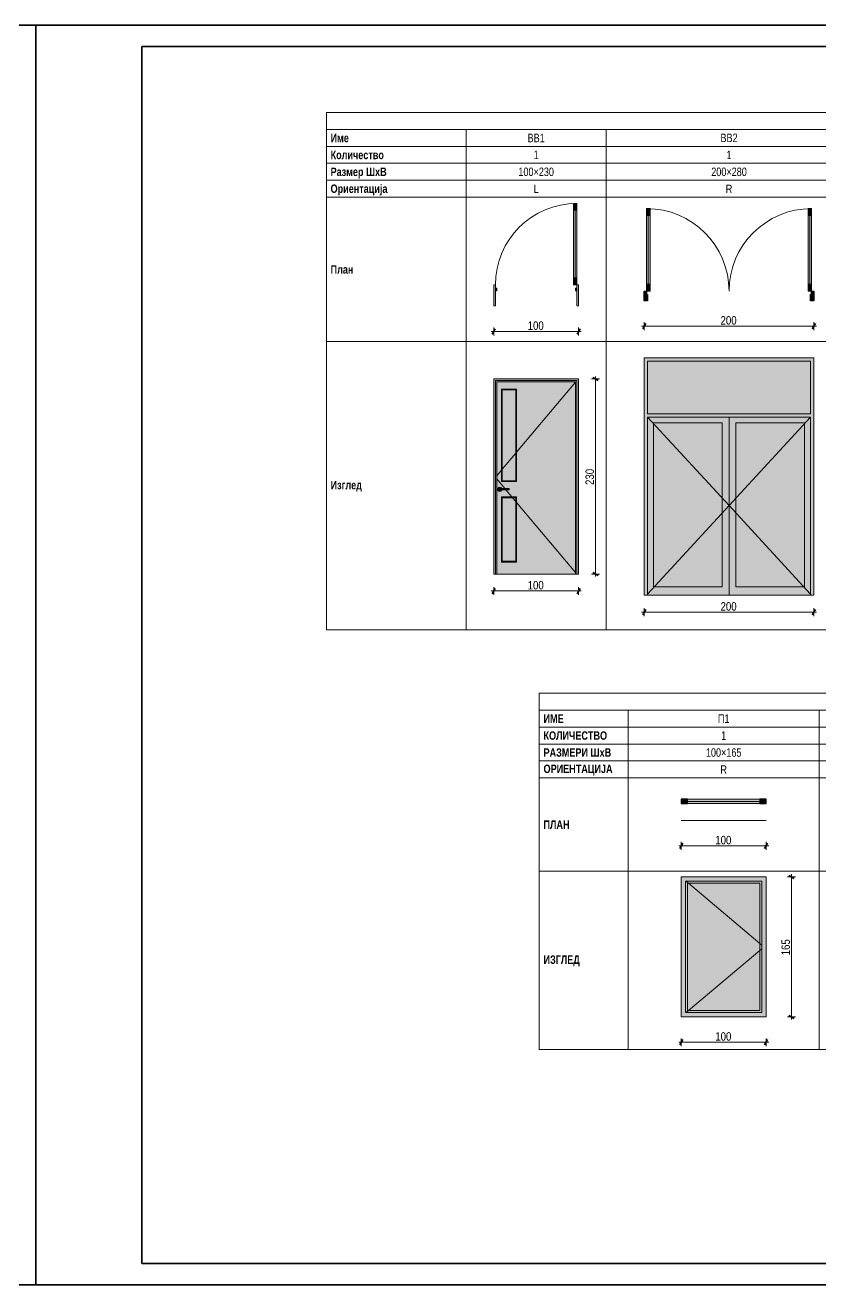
# Model space of a CAD drawing. Extents: x 1230 to 300706, y -1407 to 36108.
# Drawn here: x 256626 to 265999, y 2225 to 17075 of the extents above; entities that cross this region are included whole.
import ezdxf

# ---------------------------------------------------------------- set-up
doc = ezdxf.new("R2010")
doc.units = 0
doc.header["$LTSCALE"] = 5
doc.header["$MEASUREMENT"] = 0
for name, color, linetype, lineweight in [('1', 255, 'Continuous', 13), ('101', 253, 'Continuous', 15), ('103', 8, 'Continuous', 15), ('2', 8, 'Continuous', 15), ('23', 8, 'Continuous', 30), ('41', 7, 'Continuous', 35), ('46', 9, 'Continuous', 35), ('6', 7, 'Continuous', 35), ('85', 254, 'Continuous', 20)]:
    doc.layers.add(name, color=color, linetype=linetype, lineweight=lineweight)
for name, color, linetype, lineweight, true_color in [('184', 7, 'Continuous', 0, 0xe8e8e8), ('19', 7, 'Continuous', 0, 0xe4e4e4), ('3', 7, 'Continuous', 18, 0x7c7c7c), ('45', 7, 'Continuous', 35, 0x404040), ('61', 7, 'Continuous', 20, 0x6a6a6a)]:
    doc.layers.add(name, color=color, linetype=linetype, lineweight=lineweight, true_color=true_color)
doc.layers.add('RGB colored ARCHICAD elements', color=7, linetype='Continuous')
doc.styles.add('GENERATED_STYLE_6', font='Cambria Math.ttf')
doc.styles.add('GENERATED_STYLE_7', font='GOTHICBI.TTF')

msp = doc.modelspace()

# ---------------------------------------------------------------- hatches: boundary and pattern name
at = {"linetype": 'Continuous', "lineweight": 0, "true_color": 0xffffff}
for points in [[(263956, 14913), (263956, 14833), (263996, 14833), (263996, 14913)], [(265900, 14913), (265860, 14913), (265860, 14833), (265900, 14833)], [(263956, 14833), (263956, 14021), (263976, 14021), (263976, 14833)], [(263976, 14833), (263976, 14021), (263996, 14021), (263996, 14833)], [(265880, 14833), (265860, 14833), (265860, 14021), (265880, 14021)], [(265900, 14833), (265880, 14833), (265880, 14021), (265900, 14021)], [(263996, 13941), (263996, 14021), (263956, 14021), (263956, 13941)], [(265860, 13941), (265900, 13941), (265900, 14021), (265860, 14021)]]:
    msp.add_hatch(color=7, dxfattribs=at).paths.add_polyline_path(points)
at = {"layer": '103', "linetype": 'Continuous', "lineweight": 0, "true_color": 0xffffff}
for points in [[(263928, 13826), (263968, 13826), (263968, 13901), (263956, 13901), (263956, 13941), (263928, 13941)], [(265888, 13826), (265928, 13826), (265928, 13941), (265900, 13941), (265900, 13901), (265888, 13901)]]:
    msp.add_hatch(color=7, dxfattribs=at).paths.add_polyline_path(points)
at = {"layer": '184', "linetype": 'Continuous', "lineweight": 0, "true_color": 0xe8e8e8}
for points in [[(263133, 14975), (263093, 14975), (263093, 14895), (263133, 14895)], [(262173, 13765), (262173, 14015), (262153, 14015), (262153, 13765)], [(262173, 13943), (262189, 13943), (262189, 13975), (262173, 13975)], [(263093, 14015), (263133, 14015), (263133, 14095), (263093, 14095)], [(263133, 13975), (263117, 13975), (263117, 13943), (263133, 13943)], [(263153, 13765), (263153, 14015), (263133, 14015), (263133, 13765)]]:
    msp.add_hatch(color=254, dxfattribs=at).paths.add_polyline_path(points)
at = {"layer": '19', "linetype": 'Continuous', "lineweight": 0, "true_color": 0xe4e4e4}
for points in [[(264365, 7900), (264440, 7900), (264440, 7950), (264365, 7950)], [(265290, 7950), (264440, 7950), (264440, 7900), (265290, 7900)], [(265365, 7950), (265290, 7950), (265290, 7900), (265365, 7900)]]:
    msp.add_hatch(color=254, dxfattribs=at).paths.add_polyline_path(points)
at = {"layer": '2', "linetype": 'Continuous', "lineweight": 0, "true_color": 0xffffff}
for points in [[(263113, 14895), (263093, 14895), (263093, 14095), (263113, 14095)], [(263133, 14895), (263113, 14895), (263113, 14095), (263133, 14095)]]:
    msp.add_hatch(color=7, dxfattribs=at).paths.add_polyline_path(points)
at = {"layer": 'RGB colored ARCHICAD elements', "linetype": 'Continuous', "lineweight": 0, "true_color": 0x4e4e49}
for points in [[(265928, 13155), (263928, 13155), (263928, 13115), (263968, 13115), (265888, 13115), (265928, 13115)], [(263968, 12495), (263968, 13115), (263928, 13115), (263928, 10355), (263968, 10355), (263968, 12455)], [(265888, 12495), (265888, 12455), (265888, 10355), (265928, 10355), (265928, 13115), (265888, 13115)], [(263968, 12495), (263968, 12455), (265888, 12455), (265888, 12495)], [(263968, 12455), (263968, 12387), (264036, 12387), (264848, 12387), (264928, 12387), (264928, 12455)], [(264036, 12387), (263968, 12387), (263968, 10455), (264036, 10455)], [(264928, 10455), (264928, 12387), (264848, 12387), (264848, 10455)], [(265888, 12455), (264928, 12455), (264928, 12387), (265008, 12387), (265820, 12387), (265888, 12387)], [(264928, 10455), (265008, 10455), (265008, 12387), (264928, 12387)], [(265820, 12387), (265820, 10455), (265888, 10455), (265888, 12387)], [(263968, 10455), (263968, 10355), (264928, 10355), (264928, 10455), (264848, 10455), (264036, 10455)], [(264928, 10355), (265888, 10355), (265888, 10455), (265820, 10455), (265008, 10455), (264928, 10455)], [(264365, 6984), (264415, 6984), (265315, 6984), (265365, 6984), (265365, 7034), (264365, 7034)], [(264365, 5434), (264415, 5434), (264415, 6984), (264365, 6984)], [(265315, 6984), (264415, 6984), (264415, 6959), (264440, 6959), (265290, 6959), (265315, 6959)], [(265365, 6984), (265315, 6984), (265315, 5434), (265365, 5434)], [(264440, 6959), (264415, 6959), (264415, 5459), (264440, 5459)], [(265290, 6959), (265290, 5459), (265315, 5459), (265315, 6959)], [(265365, 5434), (265315, 5434), (264415, 5434), (264365, 5434), (264365, 5384), (265365, 5384)], [(264415, 5459), (264415, 5434), (265315, 5434), (265315, 5459), (265290, 5459), (264440, 5459)]]:
    msp.add_hatch(color=251, dxfattribs=at).paths.add_polyline_path(points)
at = {"layer": 'RGB colored ARCHICAD elements', "linetype": 'Continuous', "lineweight": 0, "true_color": 0xf0f7f3}
for points in [[(265888, 12495), (265888, 13115), (263968, 13115), (263968, 12495)], [(262253, 11705), (262413, 11705), (262413, 12775), (262253, 12775)], [(264036, 10455), (264848, 10455), (264848, 12387), (264036, 12387)], [(265820, 10455), (265820, 12387), (265008, 12387), (265008, 10455)], [(262253, 10755), (262413, 10755), (262413, 11505), (262253, 11505)], [(265290, 5459), (265290, 6959), (264440, 6959), (264440, 5459)]]:
    msp.add_hatch(color=7, dxfattribs=at).paths.add_polyline_path(points)
at = {"layer": 'RGB colored ARCHICAD elements', "linetype": 'Continuous', "lineweight": 0, "true_color": 0x5b5b5b}
for points in [[(262153, 12905), (262153, 12885), (262173, 12885), (263133, 12885), (263153, 12885), (263153, 12905)], [(262153, 10605), (262173, 10605), (262173, 12885), (262153, 12885)], [(262173, 12885), (262173, 12869), (262189, 12869), (263117, 12869), (263133, 12869), (263133, 12885)], [(262189, 10605), (262189, 12869), (262173, 12869), (262173, 10605)], [(263133, 10605), (263133, 12869), (263117, 12869), (263117, 10605)], [(263153, 10605), (263153, 12885), (263133, 12885), (263133, 10605)]]:
    msp.add_hatch(color=251, dxfattribs=at).paths.add_polyline_path(points)
h = msp.add_hatch(color=251, dxfattribs=at)
h.paths.add_polyline_path([(263117, 12869), (262189, 12869), (262189, 10605), (263117, 10605)])
h.paths.add_polyline_path([(262201, 11592), (262198, 11605), (262201, 11617), (262211, 11626), (262223, 11630), (262236, 11626), (262245, 11617), (262246, 11612), (262333, 11612), (262333, 11598), (262246, 11598), (262245, 11592), (262236, 11583), (262223, 11580), (262211, 11583)], flags=0)
h.paths.add_polyline_path([(262243, 12785), (262423, 12785), (262423, 11695), (262243, 11695)], flags=0)
h.paths.add_polyline_path([(262243, 10745), (262243, 11515), (262423, 11515), (262423, 10745)], flags=0)
at = {"layer": 'RGB colored ARCHICAD elements', "linetype": 'Continuous', "lineweight": 0, "true_color": 0x4e4e49}
h = msp.add_hatch(color=251, dxfattribs=at)
h.paths.add_polyline_path([(262243, 11695), (262423, 11695), (262423, 12785), (262243, 12785)])
h.paths.add_polyline_path([(262253, 11705), (262253, 12775), (262413, 12775), (262413, 11705)], flags=0)
at = {"layer": 'RGB colored ARCHICAD elements', "linetype": 'Continuous', "lineweight": 0, "true_color": 0xb5b6c1}
for points in [[(262201, 11617), (262198, 11605), (262201, 11592), (262211, 11583), (262223, 11580), (262236, 11583), (262245, 11592), (262246, 11598), (262242, 11598), (262223, 11598), (262220, 11599), (262217, 11601), (262216, 11605), (262217, 11608), (262220, 11611), (262223, 11612), (262246, 11612), (262245, 11617), (262236, 11626), (262223, 11630), (262211, 11626)], [(262217, 11608), (262216, 11605), (262219, 11605), (262220, 11608)], [(262216, 11605), (262217, 11601), (262220, 11601), (262219, 11605)], [(262220, 11611), (262217, 11608), (262220, 11608), (262222, 11611)], [(262217, 11601), (262220, 11599), (262222, 11599), (262220, 11601)], [(262220, 11608), (262219, 11605), (262229, 11605), (262229, 11608)], [(262219, 11605), (262220, 11601), (262229, 11601), (262229, 11605)], [(262223, 11612), (262220, 11611), (262222, 11611), (262226, 11612)], [(262222, 11611), (262220, 11608), (262229, 11608), (262231, 11611)], [(262220, 11601), (262222, 11599), (262231, 11599), (262229, 11601)], [(262220, 11599), (262223, 11598), (262226, 11598), (262222, 11599)], [(262226, 11612), (262222, 11611), (262231, 11611), (262233, 11612)], [(262222, 11599), (262226, 11598), (262233, 11598), (262231, 11599)], [(262231, 11611), (262229, 11608), (262241, 11608), (262242, 11611)], [(262229, 11608), (262229, 11605), (262241, 11605), (262241, 11608)], [(262229, 11605), (262229, 11601), (262241, 11601), (262241, 11605)], [(262229, 11601), (262231, 11599), (262242, 11599), (262241, 11601)], [(262233, 11612), (262231, 11611), (262242, 11611), (262242, 11612)], [(262231, 11599), (262233, 11598), (262242, 11598), (262242, 11599)], [(262242, 11611), (262241, 11608), (262333, 11608), (262333, 11611)], [(262241, 11608), (262241, 11605), (262333, 11605), (262333, 11608)], [(262241, 11605), (262241, 11601), (262333, 11601), (262333, 11605)], [(262241, 11601), (262242, 11599), (262333, 11599), (262333, 11601)], [(262242, 11612), (262242, 11611), (262333, 11611), (262333, 11612)], [(262242, 11599), (262242, 11598), (262333, 11598), (262333, 11599)]]:
    msp.add_hatch(color=9, dxfattribs=at).paths.add_polyline_path(points)
at = {"layer": 'RGB colored ARCHICAD elements', "linetype": 'Continuous', "lineweight": 0, "true_color": 0x4e4e49}
h = msp.add_hatch(color=251, dxfattribs=at)
h.paths.add_polyline_path([(262243, 10745), (262423, 10745), (262423, 11515), (262243, 11515)])
h.paths.add_polyline_path([(262253, 10755), (262253, 11505), (262413, 11505), (262413, 10755)], flags=0)

# ---------------------------------------------------------------- linework, layer by layer
at = {"layer": '1', "linetype": 'Continuous', "lineweight": 13, "ltscale": 0.05}
for p, q in [((260178, 16047), (276160, 16047)), ((260178, 15847), (260178, 16047)), ((260178, 15847), (276160, 15847)), ((260178, 15647), (260178, 15847)), ((261828, 15647), (261828, 15847)), ((263478, 15647), (263478, 15847)), ((260178, 15647), (261828, 15647)), ((260178, 15447), (260178, 15647)), ((261828, 15647), (263478, 15647)), ((261828, 15447), (261828, 15647)), ((263478, 15647), (266378, 15647)), ((263478, 15447), (263478, 15647)), ((260178, 15447), (261828, 15447)), ((260178, 15247), (260178, 15447)), ((261828, 15447), (263478, 15447)), ((261828, 15247), (261828, 15447)), ((263478, 15447), (266378, 15447)), ((263478, 15247), (263478, 15447)), ((260178, 15247), (261828, 15247)), ((260178, 15047), (260178, 15247)), ((261828, 15247), (263478, 15247)), ((261828, 15047), (261828, 15247)), ((263478, 15247), (266378, 15247)), ((263478, 15047), (263478, 15247)), ((260178, 15047), (261828, 15047)), ((260178, 13347), (260178, 15047)), ((261828, 15047), (263478, 15047)), ((261828, 13347), (261828, 15047)), ((263478, 15047), (266378, 15047)), ((263478, 13347), (263478, 15047)), ((260178, 13347), (261828, 13347)), ((260178, 9947), (260178, 13347)), ((261828, 13347), (263478, 13347)), ((261828, 9947), (261828, 13347)), ((263478, 13347), (266378, 13347)), ((263478, 9947), (263478, 13347)), ((260178, 9947), (261828, 9947)), ((261828, 9947), (263478, 9947)), ((263478, 9947), (266378, 9947)), ((262690, 9201), (271428, 9201)), ((262690, 9001), (262690, 9201)), ((262690, 9001), (271428, 9001)), ((262690, 8801), (262690, 9001)), ((263740, 8801), (263740, 9001)), ((265990, 8801), (265990, 9001)), ((262690, 8801), (263740, 8801)), ((262690, 8601), (262690, 8801)), ((263740, 8801), (265990, 8801)), ((263740, 8601), (263740, 8801)), ((265990, 8801), (268840, 8801)), ((265990, 8601), (265990, 8801)), ((262690, 8601), (263740, 8601)), ((262690, 8401), (262690, 8601)), ((263740, 8601), (265990, 8601)), ((263740, 8401), (263740, 8601)), ((265990, 8601), (268840, 8601)), ((265990, 8401), (265990, 8601)), ((262690, 8401), (263740, 8401)), ((262690, 8201), (262690, 8401)), ((263740, 8401), (265990, 8401)), ((263740, 8201), (263740, 8401)), ((265990, 8401), (268840, 8401)), ((265990, 8201), (265990, 8401)), ((262690, 8201), (263740, 8201)), ((262690, 7101), (262690, 8201)), ((263740, 8201), (265990, 8201)), ((263740, 7101), (263740, 8201)), ((265990, 8201), (268840, 8201)), ((265990, 7101), (265990, 8201)), ((262690, 7101), (263740, 7101)), ((262690, 5001), (262690, 7101)), ((263740, 7101), (265990, 7101)), ((263740, 5001), (263740, 7101)), ((265990, 7101), (268840, 7101)), ((265990, 5001), (265990, 7101)), ((262690, 5001), (263740, 5001)), ((263740, 5001), (265990, 5001)), ((265990, 5001), (268840, 5001))]:
    msp.add_line(p, q, dxfattribs=at)
at = {"layer": '101', "color": 253, "linetype": 'Continuous', "lineweight": 15}
for p, q in [((263093, 14895), (263093, 14975)), ((263093, 14975), (263133, 14975)), ((263093, 14095), (263093, 14895)), ((263093, 14895), (263113, 14895)), ((263133, 14895), (263093, 14895)), ((263113, 14095), (263113, 14895)), ((263113, 14895), (263133, 14895)), ((263113, 14895), (263113, 14095)), ((263113, 14895), (263113, 14095)), ((263133, 14975), (263133, 14895)), ((263133, 14895), (263133, 14095)), ((262173, 14015), (262153, 14015)), ((262153, 14015), (262153, 13765)), ((262173, 13765), (262173, 14015)), ((262189, 13975), (262173, 13975)), ((262173, 13975), (262173, 13943)), ((262189, 13943), (262189, 13975)), ((263113, 14095), (263093, 14095)), ((263093, 14015), (263093, 14095)), ((263093, 14095), (263133, 14095)), ((263133, 14015), (263093, 14015)), ((263133, 14095), (263113, 14095)), ((263133, 13975), (263117, 13975)), ((263117, 13975), (263117, 13943)), ((263133, 14095), (263133, 14015)), ((263153, 14015), (263133, 14015)), ((263133, 14015), (263133, 13765)), ((263133, 13943), (263133, 13975)), ((263153, 13765), (263153, 14015)), ((262173, 13943), (262189, 13943)), ((263117, 13943), (263133, 13943)), ((262153, 13765), (262173, 13765)), ((263133, 13765), (263153, 13765)), ((262153, 12905), (262153, 12885)), ((263153, 12905), (262153, 12905)), ((262153, 12885), (262153, 10605)), ((262173, 10605), (262173, 12885)), ((262173, 12885), (263133, 12885)), ((262189, 10605), (262189, 12869)), ((262189, 12869), (263117, 12869)), ((262423, 12785), (262243, 12785)), ((262243, 12785), (262243, 11695)), ((262253, 11705), (262253, 12775)), ((262253, 12775), (262413, 12775)), ((262413, 12775), (262413, 11705)), ((262423, 11695), (262423, 12785)), ((263117, 12869), (263117, 10605)), ((263133, 12885), (263133, 10605)), ((263153, 12885), (263153, 12905)), ((263153, 10605), (263153, 12885)), ((262201, 11617), (262198, 11605)), ((262198, 11605), (262201, 11592)), ((262211, 11626), (262201, 11617)), ((262201, 11592), (262211, 11583)), ((262223, 11630), (262211, 11626)), ((262211, 11583), (262223, 11580)), ((262217, 11608), (262216, 11605)), ((262216, 11605), (262217, 11601)), ((262220, 11611), (262217, 11608)), ((262217, 11601), (262220, 11599)), ((262220, 11608), (262219, 11605)), ((262219, 11605), (262220, 11601)), ((262223, 11612), (262220, 11611)), ((262222, 11611), (262220, 11608)), ((262220, 11601), (262222, 11599)), ((262220, 11599), (262223, 11598)), ((262236, 11626), (262223, 11630)), ((262223, 11612), (262226, 11612)), ((262223, 11598), (262226, 11598)), ((262223, 11580), (262236, 11583)), ((262226, 11612), (262233, 11612)), ((262226, 11598), (262233, 11598)), ((262231, 11611), (262229, 11608)), ((262229, 11608), (262229, 11605)), ((262229, 11605), (262229, 11601)), ((262229, 11601), (262231, 11599)), ((262233, 11612), (262242, 11612)), ((262233, 11598), (262242, 11598)), ((262245, 11617), (262236, 11626)), ((262236, 11583), (262245, 11592)), ((262242, 11612), (262333, 11612)), ((262242, 11598), (262333, 11598)), ((262243, 11695), (262423, 11695)), ((262246, 11612), (262245, 11617)), ((262245, 11592), (262246, 11598)), ((262413, 11705), (262253, 11705)), ((262333, 11612), (262333, 11611)), ((262333, 11611), (262333, 11608)), ((262333, 11608), (262333, 11605)), ((262333, 11605), (262333, 11601)), ((262333, 11601), (262333, 11599)), ((262333, 11599), (262333, 11598)), ((262423, 11515), (262243, 11515)), ((262243, 11515), (262243, 10745)), ((262253, 10755), (262253, 11505)), ((262253, 11505), (262413, 11505)), ((262413, 11505), (262413, 10755)), ((262423, 10745), (262423, 11515)), ((262243, 10745), (262423, 10745)), ((262413, 10755), (262253, 10755)), ((262153, 10605), (262173, 10605)), ((262173, 10605), (262189, 10605)), ((262189, 10605), (263117, 10605)), ((263117, 10605), (263133, 10605)), ((263133, 10605), (263153, 10605))]:
    msp.add_line(p, q, dxfattribs=at)
msp.add_arc((263133, 14015), 960, 90, 180, dxfattribs=at)
at = {"layer": '23', "color": 8, "linetype": 'Continuous', "lineweight": 30}
for p, q in [((263928, 13826), (263928, 13941)), ((263928, 13941), (263956, 13941)), ((263968, 13826), (263928, 13826)), ((263956, 13941), (263956, 13901)), ((263956, 13901), (263968, 13901)), ((263968, 13901), (263968, 13826)), ((265888, 13826), (265888, 13901)), ((265888, 13901), (265900, 13901)), ((265928, 13826), (265888, 13826)), ((265900, 13901), (265900, 13941)), ((265900, 13941), (265928, 13941)), ((265928, 13941), (265928, 13826)), ((264440, 7950), (264365, 7950)), ((264365, 7950), (264365, 7900)), ((264365, 7900), (264440, 7900)), ((264440, 7900), (264440, 7950)), ((265365, 7950), (265290, 7950)), ((265290, 7950), (265290, 7900)), ((265290, 7900), (265365, 7900)), ((265365, 7900), (265365, 7950))]:
    msp.add_line(p, q, dxfattribs=at)
at = {"layer": '3', "color": 8, "linetype": 'Continuous', "lineweight": 18, "true_color": 0x7c7c7c}
for p, q in [((263117, 12866), (262423, 12042)), ((263968, 12454), (264928, 11411)), ((265888, 12454), (264928, 11411)), ((262413, 12030), (262253, 11840)), ((262243, 11828), (262189, 11764)), ((262285, 11612), (262189, 11726)), ((262367, 11515), (262297, 11598)), ((262413, 11460), (262375, 11505)), ((263117, 10624), (262423, 11448)), ((263968, 10368), (264928, 11411)), ((265888, 10368), (264928, 11411)), ((265365, 7950), (264365, 7950)), ((265290, 7950), (264440, 7950)), ((265290, 7925), (264440, 7925)), ((264440, 7900), (265290, 7900)), ((265365, 7700), (264365, 7700)), ((264365, 6984), (264365, 7034)), ((264365, 7034), (265365, 7034)), ((264365, 5434), (264365, 6984)), ((264415, 6984), (264415, 5434)), ((265315, 6984), (264415, 6984)), ((264420, 6984), (264450, 6959)), ((265315, 5434), (265315, 6984)), ((265365, 7034), (265365, 6984)), ((265365, 6984), (265365, 5434)), ((264440, 6959), (264440, 5459)), ((265290, 6959), (264440, 6959)), ((264450, 6959), (265290, 6251)), ((265290, 5459), (265290, 6959)), ((265290, 6251), (265315, 6230)), ((264450, 5459), (265290, 6167)), ((265290, 6167), (265315, 6188)), ((264365, 5384), (264365, 5434)), ((265365, 5384), (264365, 5384)), ((264415, 5434), (265315, 5434)), ((264420, 5434), (264450, 5459)), ((264440, 5459), (265290, 5459)), ((265365, 5434), (265365, 5384))]:
    msp.add_line(p, q, dxfattribs=at)
for centre, start, end in [((263956, 13941), 0, 90), ((265900, 13941), 90, 180)]:
    msp.add_arc(centre, 972, start, end, dxfattribs=at)
at = {"layer": '41', "color": 7, "linetype": 'Continuous', "lineweight": 35}
for p, q in [((277751, 17075), (256751, 17075)), ((256751, 17075), (256751, 2225)), ((277501, 16825), (258001, 16825)), ((258001, 16825), (258001, 2475)), ((258001, 2475), (277501, 2475)), ((256751, 2225), (277751, 2225))]:
    msp.add_line(p, q, dxfattribs=at)
at = {"layer": '41', "linetype": 'Continuous', "lineweight": 35, "ltscale": 0.1, "flags": 128}
msp.add_lwpolyline([(256751, 17075), (235751, 17075), (235751, 2225), (256751, 2225)], close=True, dxfattribs=at)
at = {"layer": '45', "color": 250, "linetype": 'Continuous', "lineweight": 35, "true_color": 0x242424}
for p, q in [((263946, 13558), (263910, 13495)), ((265910, 13495), (265946, 13558)), ((262171, 13496), (262135, 13434)), ((263135, 13434), (263171, 13496)), ((263384, 12887), (263322, 12923)), ((263322, 10623), (263384, 10587)), ((262171, 10436), (262135, 10373)), ((263135, 10373), (263171, 10436)), ((263946, 10186), (263910, 10123)), ((265910, 10123), (265946, 10186))]:
    msp.add_line(p, q, dxfattribs=at)
at = {"layer": '45', "color": 250, "linetype": 'Continuous', "lineweight": 35, "true_color": 0x404040}
for p, q in [((264383, 7431), (264347, 7368)), ((265347, 7368), (265383, 7431)), ((265696, 7016), (265634, 7052)), ((265634, 5402), (265696, 5366)), ((264383, 5116), (264347, 5053)), ((265347, 5053), (265383, 5116))]:
    msp.add_line(p, q, dxfattribs=at)
at = {"layer": '61', "color": 251, "linetype": 'Continuous', "lineweight": 20, "true_color": 0x6a6a6a}
for p, q in [((263956, 14913), (263956, 14833)), ((263996, 14913), (263956, 14913)), ((263996, 14833), (263996, 14913)), ((265860, 14833), (265860, 14913)), ((265860, 14913), (265900, 14913)), ((265900, 14913), (265900, 14833)), ((263956, 14833), (263956, 14021)), ((263976, 14833), (263956, 14833)), ((263956, 14833), (263996, 14833)), ((263976, 14021), (263976, 14833)), ((263976, 14833), (263976, 14021)), ((263996, 14833), (263976, 14833)), ((263976, 14833), (263976, 14021)), ((263996, 14021), (263996, 14833)), ((265860, 14021), (265860, 14833)), ((265860, 14833), (265880, 14833)), ((265900, 14833), (265860, 14833)), ((265880, 14021), (265880, 14833)), ((265880, 14833), (265900, 14833)), ((265880, 14833), (265880, 14021)), ((265880, 14833), (265880, 14021)), ((265900, 14833), (265900, 14021)), ((263956, 14021), (263976, 14021)), ((263996, 14021), (263956, 14021)), ((263956, 14021), (263956, 13941)), ((263976, 14021), (263996, 14021)), ((263996, 13941), (263996, 14021)), ((265880, 14021), (265860, 14021)), ((265860, 13941), (265860, 14021)), ((265860, 14021), (265900, 14021)), ((265900, 14021), (265880, 14021)), ((265900, 14021), (265900, 13941)), ((263956, 13941), (263996, 13941)), ((265900, 13941), (265860, 13941)), ((263928, 13115), (263928, 13155)), ((263928, 13155), (265928, 13155)), ((263928, 10355), (263928, 13115)), ((263968, 13115), (263968, 12495)), ((265888, 13115), (263968, 13115)), ((265888, 12495), (265888, 13115)), ((265928, 13155), (265928, 13115)), ((265928, 13115), (265928, 10355)), ((263968, 12495), (265888, 12495)), ((263968, 12455), (263968, 10355)), ((265888, 12455), (263968, 12455)), ((264036, 10455), (264036, 12387)), ((264036, 12387), (264848, 12387)), ((264848, 12387), (264848, 10455)), ((264928, 12455), (264928, 10355)), ((265008, 12387), (265008, 10455)), ((265820, 12387), (265008, 12387)), ((265820, 10455), (265820, 12387)), ((265888, 10355), (265888, 12455)), ((264848, 10455), (264036, 10455)), ((265008, 10455), (265820, 10455)), ((263968, 10355), (263928, 10355)), ((263968, 10355), (264928, 10355)), ((265888, 10355), (264928, 10355)), ((265928, 10355), (265888, 10355))]:
    msp.add_line(p, q, dxfattribs=at)
at = {"layer": '85', "color": 250, "linetype": 'Continuous', "lineweight": 20, "ltscale": 0.05, "true_color": 0x242424}
for p, q in [((263897, 13526), (263928, 13526)), ((263928, 13480), (263928, 13573)), ((263928, 13526), (265928, 13526)), ((265928, 13480), (265928, 13573)), ((265928, 13526), (265959, 13526)), ((262122, 13465), (262153, 13465)), ((262153, 13418), (262153, 13512)), ((262153, 13465), (263153, 13465)), ((263153, 13418), (263153, 13512)), ((263153, 13465), (263184, 13465)), ((263353, 12905), (263353, 12935)), ((263400, 12905), (263306, 12905)), ((263353, 10605), (263353, 12905)), ((263400, 10605), (263306, 10605)), ((263353, 10574), (263353, 10605)), ((262122, 10405), (262153, 10405)), ((262153, 10358), (262153, 10452)), ((262153, 10405), (263153, 10405)), ((263153, 10358), (263153, 10452)), ((263153, 10405), (263184, 10405)), ((263897, 10155), (263928, 10155)), ((263928, 10108), (263928, 10202)), ((263928, 10155), (265928, 10155)), ((265928, 10108), (265928, 10202)), ((265928, 10155), (265959, 10155))]:
    msp.add_line(p, q, dxfattribs=at)
at = {"layer": '85', "color": 250, "linetype": 'Continuous', "lineweight": 20, "ltscale": 0.05, "true_color": 0x404040}
for p, q in [((264365, 7353), (264365, 7446)), ((265365, 7353), (265365, 7446)), ((264335, 7400), (264365, 7400)), ((264365, 7400), (265365, 7400)), ((265365, 7400), (265396, 7400)), ((265712, 7034), (265618, 7034)), ((265665, 7034), (265665, 7065)), ((265665, 5384), (265665, 7034)), ((265712, 5384), (265618, 5384)), ((265665, 5354), (265665, 5384)), ((264335, 5084), (264365, 5084)), ((264365, 5037), (264365, 5131)), ((264365, 5084), (265365, 5084)), ((265365, 5037), (265365, 5131)), ((265365, 5084), (265396, 5084))]:
    msp.add_line(p, q, dxfattribs=at)

# ---------------------------------------------------------------- texts
at = {"layer": '46', "color": 251, "linetype": 'Continuous', "lineweight": 35, "true_color": 0x494949, "char_height": 100, "attachment_point": 7, "style": 'GENERATED_STYLE_7'}
for s, insert in [('\\A1;{\\W0.850000x;\\pql;\\pt0;\\fCentury Gothic|b0|i0|c0|p34;100}', (262553, 13482)), ('\\A1;{\\W0.850000x;\\pql;\\pt0;\\fCentury Gothic|b0|i0|c0|p34;200}', (264828, 13544)), ('\\A1;{\\W0.850000x;\\pql;\\pt0;\\fCentury Gothic|b0|i0|c0|p34;100}', (262553, 10422)), ('\\A1;{\\W0.850000x;\\pql;\\pt0;\\fCentury Gothic|b0|i0|c0|p34;200}', (264828, 10172))]:
    msp.add_mtext(s, dxfattribs=dict(at, insert=insert))
at = {"layer": '46', "color": 251, "linetype": 'Continuous', "lineweight": 35, "true_color": 0x494949, "insert": (263336, 11655), "char_height": 100, "attachment_point": 7, "rotation": 90, "style": 'GENERATED_STYLE_7'}
msp.add_mtext('\\A1;{\\W0.850000x;\\pql;\\pt0;\\fCentury Gothic|b0|i0|c0|p34;230}', dxfattribs=at)
at = {"layer": '46', "color": 251, "linetype": 'Continuous', "lineweight": 35, "true_color": 0x4e4e4e, "char_height": 100, "attachment_point": 7, "style": 'GENERATED_STYLE_7'}
for insert in [(264766, 7417), (264766, 5102)]:
    msp.add_mtext('\\A1;{\\W0.850000x;\\pql;\\pt0;\\fCentury Gothic|b0|i0|c0|p34;100}', dxfattribs=dict(at, insert=insert))
at = {"layer": '46', "color": 251, "linetype": 'Continuous', "lineweight": 35, "true_color": 0x4e4e4e, "insert": (265648, 6110), "char_height": 100, "attachment_point": 7, "rotation": 90, "style": 'GENERATED_STYLE_7'}
msp.add_mtext('\\A1;{\\W0.850000x;\\pql;\\pt0;\\fCentury Gothic|b0|i0|c0|p34;165}', dxfattribs=at)
at = {"layer": '6', "linetype": 'Continuous', "lineweight": 35, "char_height": 100}
for s, insert, attachment_point, style in [('\\A1;{\\W0.800000x;\\pql;\\fCentury Gothic|b1|i0|c0|p34;Име}', (260228, 15745), 4, 'GENERATED_STYLE_6'), ('\\A1;{\\W0.800000x;\\pqc;\\fCentury Gothic|b0|i0|c0|p34;ВВ1}', (262653, 15746), 5, 'GENERATED_STYLE_7'), ('\\A1;{\\W0.800000x;\\pqc;\\fCentury Gothic|b0|i0|c0|p34;ВВ2}', (264928, 15747), 5, 'GENERATED_STYLE_7'), ('\\A1;{\\W0.800000x;\\pql;\\fCentury Gothic|b1|i0|c0|p34;Количество}', (260228, 15545), 4, 'GENERATED_STYLE_6'), ('\\A1;{\\W0.800000x;\\pqc;\\fCentury Gothic|b0|i0|c0|p34;1}', (262653, 15546), 5, 'GENERATED_STYLE_7'), ('\\A1;{\\W0.800000x;\\pqc;\\fCentury Gothic|b0|i0|c0|p34;1}', (264928, 15546), 5, 'GENERATED_STYLE_7'), ('\\A1;{\\W0.800000x;\\pql;\\fCentury Gothic|b1|i0|c0|p34;Размер ШхВ}', (260228, 15332), 4, 'GENERATED_STYLE_6'), ('\\A1;{\\W0.800000x;\\pqc;\\fCentury Gothic|b0|i0|c0|p34;100×230}', (262653, 15346), 5, 'GENERATED_STYLE_7'), ('\\A1;{\\W0.800000x;\\pqc;\\fCentury Gothic|b0|i0|c0|p34;200×280}', (264928, 15346), 5, 'GENERATED_STYLE_7'), ('\\A1;{\\W0.800000x;\\pql;\\fCentury Gothic|b1|i0|c0|p34;Ориентација}', (260228, 15133), 4, 'GENERATED_STYLE_6'), ('\\A1;{\\W0.800000x;\\pqc;\\fCentury Gothic|b0|i0|c0|p34;L}', (262653, 15146), 5, 'GENERATED_STYLE_7'), ('\\A1;{\\W0.800000x;\\pqc;\\fCentury Gothic|b0|i0|c0|p34;R}', (264928, 15146), 5, 'GENERATED_STYLE_7'), ('\\A1;{\\W0.800000x;\\pql;\\fCentury Gothic|b1|i0|c0|p34;План}', (260228, 14195), 4, 'GENERATED_STYLE_6'), ('\\A1;{\\W0.800000x;\\pql;\\fCentury Gothic|b1|i0|c0|p34;Изглед}', (260228, 11639), 4, 'GENERATED_STYLE_6'), ('\\A1;{\\W0.800000x;\\pql;\\fCentury Gothic|b1|i0|c0|p34;ИМЕ}', (262740, 8900), 4, 'GENERATED_STYLE_6'), ('\\A1;{\\W0.800000x;\\pqc;\\fCentury Gothic|b0|i0|c0|p34;П1}', (264865, 8900), 5, 'GENERATED_STYLE_7'), ('\\A1;{\\W0.800000x;\\pql;\\fCentury Gothic|b1|i0|c0|p34;КОЛИЧЕСТВО}', (262740, 8700), 4, 'GENERATED_STYLE_6'), ('\\A1;{\\W0.800000x;\\pqc;\\fCentury Gothic|b0|i0|c0|p34;1}', (264865, 8700), 5, 'GENERATED_STYLE_7'), ('\\A1;{\\W0.800000x;\\pql;\\fCentury Gothic|b1|i0|c0|p34;РАЗМЕРИ ШхВ}', (262740, 8500), 4, 'GENERATED_STYLE_6'), ('\\A1;{\\W0.800000x;\\pqc;\\fCentury Gothic|b0|i0|c0|p34;100×165}', (264865, 8500), 5, 'GENERATED_STYLE_7'), ('\\A1;{\\W0.800000x;\\pql;\\fCentury Gothic|b1|i0|c0|p34;ОРИЕНТАЦИЈА}', (262740, 8294), 4, 'GENERATED_STYLE_6'), ('\\A1;{\\W0.800000x;\\pqc;\\fCentury Gothic|b0|i0|c0|p34;R}', (264865, 8300), 5, 'GENERATED_STYLE_7'), ('\\A1;{\\W0.800000x;\\pql;\\fCentury Gothic|b1|i0|c0|p34;ПЛАН}', (262740, 7650), 4, 'GENERATED_STYLE_6'), ('\\A1;{\\W0.800000x;\\pql;\\fCentury Gothic|b1|i0|c0|p34;ИЗГЛЕД}', (262740, 6044), 4, 'GENERATED_STYLE_6')]:
    msp.add_mtext(s, dxfattribs=dict(at, insert=insert, attachment_point=attachment_point, style=style))

doc.saveas('drawing.dxf')
